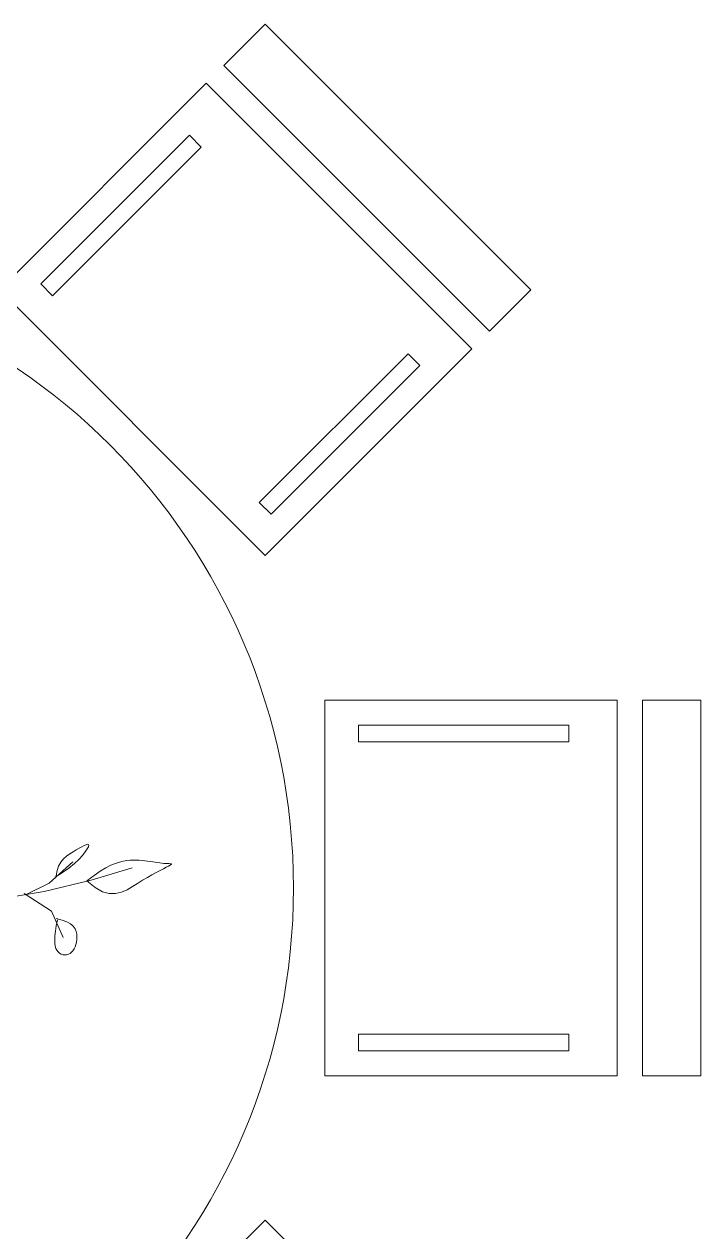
# Model space of a CAD drawing. Header units: centimetres. Extents: x -26724 to 60145, y -23645 to 6771.
# Drawn here: x -14532.8 to -14451.8, y 1948.9 to 2093.5 of the extents above; entities that cross this region are included whole.
import ezdxf

# ---------------------------------------------------------------- set-up
doc = ezdxf.new("R2010")
doc.units = ezdxf.units.CM
doc.linetypes.add('AUSGEZOGEN', pattern=[0])
doc.linetypes.add('PUNKT2_S9', pattern=[0.35, 0.15, -0.1, 0, -0.1])
doc.layers.add('3.IZGLED 2', color=7, linetype='Continuous', lineweight=9, true_color=0x4a4a4a)
doc.layers.add('Moebel', color=252, linetype='PUNKT2_S9', lineweight=13)

# ---------------------------------------------------------------- blocks, each defined once
blk = doc.blocks.new('ggggt')
at = {"layer": 'Moebel', "color": 91, "linetype": 'AUSGEZOGEN', "lineweight": 18, "transparency": 33554687}
for p, q in [((1615.71, 1993.92, 13.5), (1616.1, 1994.2, 13.5)), ((1616.1, 1994.2, 13.5), (1616.49, 1994.45, 13.5)), ((1616.49, 1994.45, 13.5), (1616.87, 1994.67, 13.5)), ((1616.87, 1994.67, 13.5), (1617.23, 1994.87, 13.5)), ((1617.23, 1994.87, 13.5), (1617.55, 1995.05, 13.5)), ((1617.55, 1995.05, 13.5), (1617.83, 1995.2, 13.5)), ((1617.95, 1994.43, 13.5), (1617.62, 1994.01, 13.5)), ((1617.83, 1995.2, 13.5), (1618.06, 1995.3, 13.5)), ((1618.18, 1994.79, 13.5), (1617.95, 1994.43, 13.5)), ((1618.06, 1995.3, 13.5), (1618.23, 1995.35, 13.5)), ((1618.32, 1995.06, 13.5), (1618.18, 1994.79, 13.5)), ((1618.23, 1995.35, 13.5), (1618.34, 1995.33, 13.5)), ((1618.37, 1995.24, 13.5), (1618.32, 1995.06, 13.5)), ((1618.34, 1995.33, 13.5), (1618.37, 1995.24, 13.5)), ((1613.62, 1990.71, 13.5), (1616.45, 1993.25, 13.5)), ((1614.57, 1992.2, 13.5), (1614.76, 1992.74, 13.5)), ((1614.76, 1992.74, 13.5), (1615.03, 1993.2, 13.5)), ((1615.03, 1993.2, 13.5), (1615.35, 1993.59, 13.5)), ((1615.35, 1993.59, 13.5), (1615.71, 1993.92, 13.5)), ((1616.65, 1993.03, 13.5), (1615.99, 1992.5, 13.5)), ((1617.19, 1993.54, 13.5), (1616.65, 1993.03, 13.5)), ((1617.62, 1994.01, 13.5), (1617.19, 1993.54, 13.5)), ((1620.43, 1992.52, 13.5), (1621.02, 1992.83, 13.5)), ((1621.02, 1992.83, 13.5), (1621.56, 1993.05, 13.5)), ((1621.56, 1993.05, 13.5), (1622.05, 1993.21, 13.5)), ((1622.05, 1993.21, 13.5), (1622.49, 1993.32, 13.5)), ((1622.49, 1993.32, 13.5), (1622.91, 1993.39, 13.5)), ((1622.91, 1993.39, 13.5), (1623.31, 1993.43, 13.5)), ((1623.31, 1993.43, 13.5), (1623.69, 1993.45, 13.5)), ((1623.69, 1993.45, 13.5), (1624.06, 1993.45, 13.5)), ((1624.06, 1993.45, 13.5), (1624.41, 1993.43, 13.5)), ((1624.41, 1993.43, 13.5), (1624.75, 1993.4, 13.5)), ((1624.75, 1993.4, 13.5), (1625.08, 1993.36, 13.5)), ((1625.08, 1993.36, 13.5), (1625.4, 1993.32, 13.5)), ((1625.4, 1993.32, 13.5), (1625.72, 1993.27, 13.5)), ((1625.72, 1993.27, 13.5), (1626.02, 1993.23, 13.5)), ((1626.02, 1993.23, 13.5), (1626.32, 1993.19, 13.5)), ((1626.32, 1993.19, 13.5), (1626.6, 1993.15, 13.5)), ((1626.6, 1993.15, 13.5), (1626.88, 1993.12, 13.5)), ((1626.88, 1993.12, 13.5), (1627.13, 1993.09, 13.5)), ((1627.13, 1993.09, 13.5), (1627.37, 1993.06, 13.5)), ((1627.37, 1993.06, 13.5), (1627.59, 1993.05, 13.5)), ((1627.59, 1993.05, 13.5), (1627.79, 1993.03, 13.5)), ((1627.91, 1992.73, 13.5), (1627.64, 1992.59, 13.5)), ((1627.79, 1993.03, 13.5), (1627.96, 1993.03, 13.5)), ((1628.1, 1992.83, 13.5), (1627.91, 1992.73, 13.5)), ((1627.96, 1993.03, 13.5), (1628.1, 1993.02, 13.5)), ((1628.1, 1993.02, 13.5), (1628.21, 1993.01, 13.5)), ((1628.22, 1992.91, 13.5), (1628.1, 1992.83, 13.5)), ((1628.21, 1993.01, 13.5), (1628.27, 1992.99, 13.5)), ((1628.27, 1992.96, 13.5), (1628.22, 1992.91, 13.5)), ((1628.27, 1992.99, 13.5), (1628.27, 1992.96, 13.5)), ((1615.22, 1991.95, 13.5), (1614.33, 1991.42, 13.5)), ((1614.47, 1991.56, 13.5), (1614.57, 1992.2, 13.5)), ((1615.99, 1992.5, 13.5), (1615.22, 1991.95, 13.5)), ((1618.15, 1990.99, 13.5), (1619, 1991.61, 13.5)), ((1618.66, 1991.04, 13.5), (1623.58, 1992.53, 13.5)), ((1619, 1991.61, 13.5), (1619.75, 1992.12, 13.5)), ((1619.75, 1992.12, 13.5), (1620.43, 1992.52, 13.5)), ((1625.39, 1991.37, 13.5), (1624.82, 1991.04, 13.5)), ((1625.94, 1991.68, 13.5), (1625.39, 1991.37, 13.5)), ((1626.44, 1991.96, 13.5), (1625.94, 1991.68, 13.5)), ((1626.9, 1992.2, 13.5), (1626.44, 1991.96, 13.5)), ((1627.3, 1992.41, 13.5), (1626.9, 1992.2, 13.5)), ((1627.64, 1992.59, 13.5), (1627.3, 1992.41, 13.5)), ((1610.79, 1989.3, 13.5), (1613.62, 1990.71, 13.5)), ((1613.03, 1989.69, 13.5), (1618.66, 1991.04, 13.5)), ((1619.12, 1990.16, 13.5), (1618.15, 1990.99, 13.5)), ((1618.15, 1990.99, 13.5), (1618.15, 1990.99, 13.5)), ((1620.01, 1989.66, 13.5), (1619.12, 1990.16, 13.5)), ((1622.97, 1989.91, 13.5), (1622.3, 1989.61, 13.5)), ((1623.61, 1990.28, 13.5), (1622.97, 1989.91, 13.5)), ((1624.22, 1990.67, 13.5), (1623.61, 1990.28, 13.5)), ((1624.82, 1991.04, 13.5), (1624.22, 1990.67, 13.5)), ((1606.74, 1988.63, 13.5), (1613.03, 1989.69, 13.5)), ((1610.65, 1989.44, 13.5), (1613.91, 1987.32, 13.5)), ((1620.83, 1989.44, 13.5), (1620.01, 1989.66, 13.5)), ((1621.59, 1989.44, 13.5), (1620.83, 1989.44, 13.5)), ((1622.3, 1989.61, 13.5), (1621.59, 1989.44, 13.5)), ((1613.91, 1987.32, 13.5), (1615.32, 1984.2, 13.5)), ((1614.38, 1984.93, 13.5), (1614.48, 1985.58, 13.5)), ((1614.47, 1986.47, 13.5), (1615.19, 1986.28, 13.5)), ((1614.48, 1985.58, 13.5), (1614.62, 1986.32, 13.5)), ((1615.19, 1986.28, 13.5), (1615.76, 1986.06, 13.5)), ((1615.76, 1986.06, 13.5), (1616.19, 1985.81, 13.5)), ((1616.19, 1985.81, 13.5), (1616.51, 1985.53, 13.5)), ((1616.51, 1985.53, 13.5), (1616.73, 1985.22, 13.5)), ((1614.29, 1983.9, 13.5), (1614.32, 1984.38, 13.5)), ((1614.32, 1984.38, 13.5), (1614.38, 1984.93, 13.5)), ((1616.73, 1985.22, 13.5), (1616.87, 1984.91, 13.5)), ((1616.87, 1984.91, 13.5), (1616.94, 1984.58, 13.5)), ((1616.94, 1984.58, 13.5), (1616.96, 1984.26, 13.5)), ((1616.96, 1984.26, 13.5), (1616.95, 1983.94, 13.5)), ((1614.3, 1983.5, 13.5), (1614.29, 1983.9, 13.5)), ((1614.35, 1983.16, 13.5), (1614.3, 1983.5, 13.5)), ((1614.43, 1982.88, 13.5), (1614.35, 1983.16, 13.5)), ((1614.55, 1982.65, 13.5), (1614.43, 1982.88, 13.5)), ((1614.7, 1982.45, 13.5), (1614.55, 1982.65, 13.5)), ((1616.48, 1982.6, 13.5), (1616.31, 1982.41, 13.5)), ((1616.62, 1982.82, 13.5), (1616.48, 1982.6, 13.5)), ((1616.74, 1983.06, 13.5), (1616.62, 1982.82, 13.5)), ((1616.84, 1983.34, 13.5), (1616.74, 1983.06, 13.5)), ((1616.91, 1983.63, 13.5), (1616.84, 1983.34, 13.5)), ((1616.95, 1983.94, 13.5), (1616.91, 1983.63, 13.5)), ((1614.87, 1982.3, 13.5), (1614.7, 1982.45, 13.5)), ((1615.07, 1982.19, 13.5), (1614.87, 1982.3, 13.5)), ((1615.28, 1982.12, 13.5), (1615.07, 1982.19, 13.5)), ((1615.49, 1982.09, 13.5), (1615.28, 1982.12, 13.5)), ((1615.71, 1982.11, 13.5), (1615.49, 1982.09, 13.5)), ((1615.93, 1982.17, 13.5), (1615.71, 1982.11, 13.5)), ((1616.13, 1982.27, 13.5), (1615.93, 1982.17, 13.5)), ((1616.31, 1982.41, 13.5), (1616.13, 1982.27, 13.5))]:
    blk.add_line(p, q, dxfattribs=at)

msp = doc.modelspace()

# ---------------------------------------------------------------- linework, layer by layer
at = {"layer": '3.IZGLED 2', "transparency": 33554687}
for p, q in [((-14503.97, 2093.55, 13.5), (-14508.92, 2088.6, 13.5)), ((-14472.15, 2061.73, 13.5), (-14503.97, 2093.55, 13.5)), ((-14477.1, 2056.78, 13.5), (-14508.92, 2088.6, 13.5)), ((-14535.79, 2061.73, 13.5), (-14511.04, 2086.48, 13.5)), ((-14511.04, 2086.48, 13.5), (-14479.22, 2054.66, 13.5)), ((-14513.03, 2080.25, 13.5), (-14530.84, 2062.44, 13.5)), ((-14513.03, 2080.25, 13.5), (-14511.62, 2078.83, 13.5)), ((-14511.62, 2078.83, 13.5), (-14529.43, 2061.02, 13.5)), ((-14529.43, 2061.02, 13.5), (-14530.84, 2062.44, 13.5)), ((-14503.97, 2029.91, 13.5), (-14535.79, 2061.73, 13.5)), ((-14477.1, 2056.78, 13.5), (-14472.15, 2061.73, 13.5)), ((-14486.87, 2054.08, 13.5), (-14504.68, 2036.27, 13.5)), ((-14479.22, 2054.66, 13.5), (-14503.97, 2029.91, 13.5)), ((-14486.87, 2054.08, 13.5), (-14485.45, 2052.67, 13.5)), ((-14485.45, 2052.67, 13.5), (-14503.26, 2034.86, 13.5)), ((-14503.26, 2034.86, 13.5), (-14504.68, 2036.27, 13.5)), ((-14496.81, 1967.62, 13.5), (-14496.81, 2012.62, 13.5)), ((-14496.81, 2012.62, 13.5), (-14461.81, 2012.62, 13.5)), ((-14461.81, 2012.62, 13.5), (-14461.81, 1967.62, 13.5)), ((-14458.81, 2012.62, 13.5), (-14458.81, 1967.62, 13.5)), ((-14451.81, 2012.62, 13.5), (-14458.81, 2012.62, 13.5)), ((-14451.81, 1967.62, 13.5), (-14451.81, 2012.62, 13.5)), ((-14492.81, 2007.62, 13.5), (-14492.81, 2009.62, 13.5)), ((-14467.62, 2009.62, 13.5), (-14492.81, 2009.62, 13.5)), ((-14467.62, 2009.62, 13.5), (-14467.62, 2007.62, 13.5)), ((-14467.62, 2007.62, 13.5), (-14492.81, 2007.62, 13.5)), ((-14492.81, 1970.62, 13.5), (-14492.81, 1972.62, 13.5)), ((-14467.62, 1972.62, 13.5), (-14492.81, 1972.62, 13.5)), ((-14467.62, 1972.62, 13.5), (-14467.62, 1970.62, 13.5)), ((-14467.62, 1970.62, 13.5), (-14492.81, 1970.62, 13.5)), ((-14461.81, 1967.62, 13.5), (-14496.81, 1967.62, 13.5)), ((-14458.81, 1967.62, 13.5), (-14451.81, 1967.62, 13.5)), ((-14535.79, 1918.52, 13.5), (-14503.97, 1950.34, 13.5)), ((-14503.97, 1950.34, 13.5), (-14479.22, 1925.59, 13.5))]:
    msp.add_line(p, q, dxfattribs=at)
msp.add_circle((-14575.58, 1990.12, 13.5), 75, dxfattribs=at)

# ---------------------------------------------------------------- block references
at = {"layer": '3.IZGLED 2'}
msp.add_blockref('ggggt', (-16143.46, 0), dxfattribs=at)

doc.saveas('drawing.dxf')
